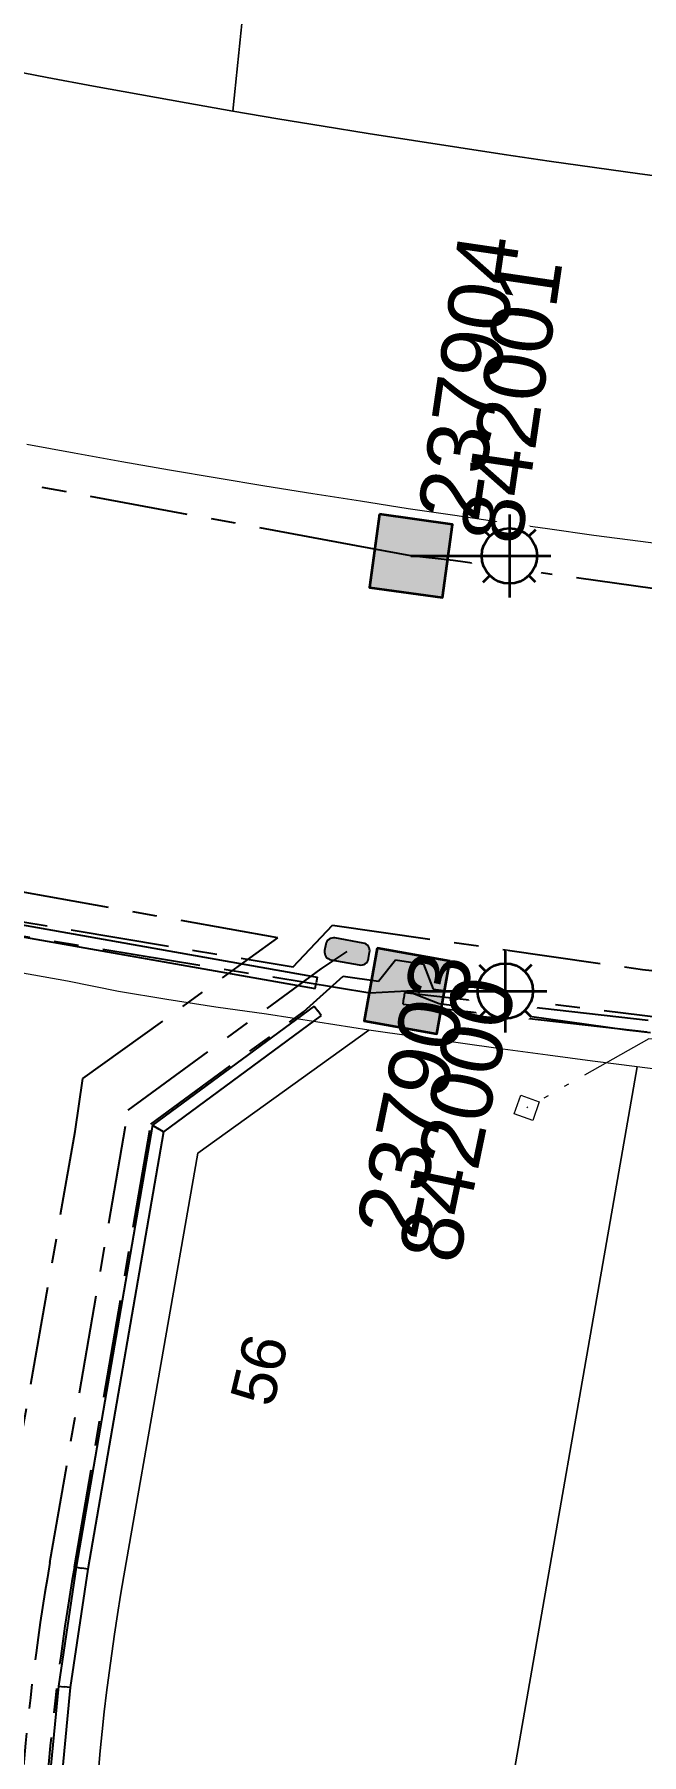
# Model space of a CAD drawing. Header units: metres. Extents: x 293418 to 294566, y 6233478 to 6234177.
# Drawn here: x 294075.7 to 294100.4, y 6233716.1 to 6233786 of the extents above; entities that cross this region are included whole.
import ezdxf
from ezdxf.enums import TextEntityAlignment as Align

# ---------------------------------------------------------------- set-up
doc = ezdxf.new("R2010")
doc.units = ezdxf.units.M
doc.linetypes.add('Cable Exist UG', pattern=[7, 4, -1, 1, -1])
doc.linetypes.add('PHANTOMX2', pattern=[6.6, 3, -0.75, 0.2, -0.75, 0.2, -0.75, 0.2, -0.75])
doc.layers.get('0').update_dxf_attribs({"color": 6})
for name, color, linetype, lineweight in [('_User_LV_Exist', 5, 'Continuous', 35), ('Cadastre Land Parcels_SP_EXT', 118, 'Continuous', 15), ('Cadastre Roads_SP_EXT', 218, 'Continuous', 15), ('Mains_HV_EXT', 13, 'Continuous', 25), ('Mains_LV_EXT', 163, 'Continuous', 25), ('Mains_SL_EXT', 131, 'Continuous', 25), ('Services_SP_EXT', 42, 'PHANTOMX2', 20)]:
    doc.layers.add(name, color=color, linetype=linetype, lineweight=lineweight)
for name, color, linetype in [('Duct_SP_EXT', 30, 'Continuous'), ('Equip_HV_EXT', 7, 'Continuous'), ('Equip_SP_SL_EXT', 7, 'Continuous'), ('SupportsUG_SP_LV_SL_EXT', 7, 'Continuous')]:
    doc.layers.add(name, color=color, linetype=linetype)
doc.layers.add('Features_HIDE', color=1, linetype='Continuous', plot=False)
doc.styles.add('COLUMN_LABEL', font='arial.ttf', dxfattribs={"height": 2})
doc.styles.add('iecARIAL', font='arial.ttf', dxfattribs={"height": 2})
doc.styles.add('POLE_LABEL', font='arial.ttf', dxfattribs={"height": 2})
doc.styles.add('SL_LABEL', font='arial.ttf', dxfattribs={"height": 2})
doc.styles.get("Standard").update_dxf_attribs({"font": 'arial.ttf'})

# ---------------------------------------------------------------- blocks, each defined once
blk = doc.blocks.new('SL_LANTERN_EXT')
at = {"flags": 9}
for tag, p in [('LRATECODE', (-7.4, 0)), ('LOUTREACHVOCAB', (-7.2, 0)), ('LOUTREACH', (-7, 0)), ('LANTNUMBER', (-6.6, 0)), ('LNEW', (-6.4, 0)), ('LMASTVOCAB', (-6.2, 0)), ('LMAST', (-6, 0)), ('LLAMPVOCAB', (-5.8, 0)), ('LLAMP', (-5.6, 0)), ('LEXIST', (-5.4, 0)), ('LCHARGE3PERCENT', (-5.2, 0)), ('LCHARGE3', (-5, 0)), ('LCHARGE2PERCENT', (-4.8, 0)), ('LCHARGE2', (-4.6, 0)), ('LCHARGE1PERCENT', (-4.4, 0)), ('LCHARGE1', (-4.2, 0)), ('LCATEGORY', (-4, 0)), ('LBRACKETVOCAB', (-3.8, 0)), ('LBRACKET', (-3.6, 0)), ('LKINGHEIGHT', (-3.4, 0)), ('CREPLACE', (-3.2, 0)), ('CREMOVE', (-3, 0)), ('CNUMBER', (-2.8, 0)), ('CNEW', (-2.6, 0)), ('CEXIST', (-2.4, 0)), ('USAGE', (-2.2, 0)), ('STATE', (-2, 0)), ('OWNED_BY', (-1.8, 0)), ('ORIENTATION', (-1.6, 0)), ('OPERATING_VOLTAGE', (-1.4, 0)), ('NO_PHASES', (-1.2, 0)), ('LANTERN_TYPE', (-1, 0)), ('LANTERN_PURPOSE', (-0.8, 0)), ('CONTROL_TYPE', (-0.6, 0)), ('CONSTRUCTED_VOLTAGE', (-0.4, 0))]:
    blk.add_attdef(tag, text='', height=0.001, rotation=270, dxfattribs=at).set_placement(p, align=Align.MIDDLE_LEFT)
at = {"style": 'SL_LABEL', "flags": 9}
blk.add_attdef('STREET_CODE', text='', height=0.001, rotation=270, dxfattribs=at).set_placement((0.001, 0), align=Align.MIDDLE_LEFT)
at = {"flags": 1}
blk.add_attdef('Z', (0, 0), '', height=0.001, rotation=270, dxfattribs=at)
at = {"width": 0.9}
blk.add_attdef('LNUMBER', text='', height=1, dxfattribs=at).set_placement((7, -1), align=Align.MIDDLE_LEFT)
at = {"flags": 9}
for tag, p in [('LREMOVE', (0, -7.6)), ('LREPLACE', (0, -7.8)), ('LTYPE', (0, -8)), ('LTYPEVOCAB', (0, -8.2)), ('LEGEND', (0, -8.4)), ('SUBURB', (0, -8.6)), ('STREETNAME', (0, -8.8)), ('LOCATION', (0, -9)), ('NOTES', (0, -9.2)), ('MAINTAINED_BY', (0, -9.863))]:
    blk.add_attdef(tag, text='', height=0.001, dxfattribs=at).set_placement(p, align=Align.MIDDLE_LEFT)
blk.add_attdef('OPERATED_BY', (0, -9.607), '', height=0.001, dxfattribs=at)
at = {"layer": 'Features_HIDE', "width": 0.9}
blk.add_attdef('ASSET_NUM', text='', height=1, dxfattribs=at).set_placement((7, 1), align=Align.MIDDLE_LEFT)
blk.add_wipeout([(5.688, 0), (5.061, -1.061), (4, -1.688), (2.939, -1.061), (2.313, 0), (2.939, 1.061), (4, 1.687), (5.061, 1.061)])
for p, q in [((4, 1.687), (4, 0)), ((2.939, 1.061), (3.205, 0.795)), ((5.061, 1.061), (4.795, 0.795)), ((0, 0), (4, 0)), ((4, 0), (5.688, 0)), ((4, 0), (4, -1.688)), ((2.939, -1.061), (3.205, -0.795)), ((5.061, -1.061), (4.795, -0.795))]:
    blk.add_line(p, q)
blk.add_circle((4, 0), 1.125)
blk = doc.blocks.new('CCP_EXT')
at = {"flags": 9}
for tag, p in [('USAGE', (0, -1.2)), ('LEGEND', (0, -1.4)), ('STATE', (0, -1.8)), ('LIFE_SUPPORT', (0, -1.6)), ('NOTES', (0, -2))]:
    blk.add_attdef(tag, text='', height=0.2, dxfattribs=at).set_placement(p, align=Align.MIDDLE_LEFT)
blk.add_wipeout([(0, 0.566), (0.566, 0), (0, -0.566), (-0.566, 0)])
blk.add_lwpolyline([(-0.566, 0), (0, 0.566), (0.566, 0), (0, -0.566), (-0.566, 0)])
at = {"flags": 1}
blk.add_attdef('Z', (0, 0), '', height=0.2, dxfattribs=at)
at = {"flags": 9}
for tag, p in [('CCP_TYPE', (0, 0)), ('OPERATING_VOLTAGE', (0, -0.6)), ('ORIENTATION', (0, -0.8)), ('CONSTRUCTED_VOLTAGE', (0, -0.2)), ('NO_PHASES', (0, -0.4)), ('OWNED_BY', (0, -1))]:
    blk.add_attdef(tag, text='', height=0.2, dxfattribs=at).set_placement(p, align=Align.MIDDLE_LEFT)
blk = doc.blocks.new('HV_STJ_EXT')
h = blk.add_hatch(color=256)
edge = h.paths.add_edge_path()
edge.add_ellipse((-0.586, 0.131), major_axis=(0.226, 0.226), ratio=1, start_angle=44.99996, end_angle=135)
edge.add_line((-0.906, 0.131), (-0.906, -0.131))
edge.add_ellipse((-0.586, -0.131), major_axis=(0.226, 0.226), ratio=1, start_angle=134.99996, end_angle=225)
edge.add_line((-0.586, -0.451), (0.586, -0.451))
edge.add_ellipse((0.586, -0.131), major_axis=(-0.226, 0.226), ratio=1, start_angle=134.99996, end_angle=225)
edge.add_line((0.906, -0.131), (0.906, 0.131))
edge.add_ellipse((0.586, 0.131), major_axis=(-0.226, 0.226), ratio=1, start_angle=224.99996, end_angle=315)
edge.add_line((0.586, 0.451), (-0.586, 0.451))
blk.add_lwpolyline([(-0.906, 0.131), (-0.906, -0.131, 0.414214), (-0.586, -0.451), (0.586, -0.451, 0.414214), (0.906, -0.131), (0.906, 0.131, 0.414214), (0.586, 0.451), (-0.586, 0.451, 0.414214)], format="xyb", close=True)
for tag, flags, p in [('ORIENTATION', 9, (1.5, 0)), ('USAGE', 9, (1.5, -0.2)), ('LEGEND', 9, (1.5, -0.4)), ('NOTES', 9, (1.5, -0.6)), ('Z', 1, (1.5, -0.8))]:
    blk.add_attdef(tag, text='', height=0.2, dxfattribs=dict(flags=flags)).set_placement(p, align=Align.MIDDLE_LEFT)
blk = doc.blocks.new('COLUMN_EXT')
blk.add_hatch(color=256).paths.add_polyline_path([(1.5, -1.5), (1.5, 1.5), (-1.5, 1.5), (-1.5, -1.5)])
blk.add_lwpolyline([(1.5, 1.5), (-1.5, 1.5), (-1.5, -1.5), (1.5, -1.5)], close=True)
at = {"flags": 9}
for tag, p in [('NOTES', (-1.813, 2)), ('STREETNAME', (-1.813, 1.6)), ('LOCATION', (-1.813, 1.4)), ('SUBURB', (-1.813, 1.8)), ('OWNED_BY', (-1.813, 0.6)), ('LEGEND', (-1.813, 1.2)), ('USAGE', (-1.813, 1)), ('STATE', (-1.813, 0.8)), ('COLUMN_TYPE', (-1.813, 0.4))]:
    blk.add_attdef(tag, text='', height=0.2, rotation=180, dxfattribs=at).set_placement(p, align=Align.MIDDLE_LEFT)
at = {"flags": 1}
blk.add_attdef('Z', (-1.813, 2.351), '', height=0.2, rotation=180, dxfattribs=at)
at = {"flags": 9}
for tag, style, p in [('STRUCTURE_PLANT_NUMBER', 'POLE_LABEL', (-1.813, -0.031)), ('STREET_CODE', 'COLUMN_LABEL', (-1.813, 0.2))]:
    blk.add_attdef(tag, text='', height=0.2, rotation=180, dxfattribs=dict(at, style=style)).set_placement(p, align=Align.MIDDLE_LEFT)
at = {"style": 'COLUMN_LABEL', "width": 0.9, "flags": 8}
blk.add_attdef('ASSET_NUM', text='', height=2, rotation=270, dxfattribs=at).set_placement((2, -4), align=Align.MIDDLE_LEFT)

msp = doc.modelspace()

# ---------------------------------------------------------------- linework, layer by layer
at = {"layer": 'Cadastre Land Parcels_SP_EXT', "linetype": 'Continuous'}
for points in [[(294085.365, 6233798.674), (294043.046, 6233803.03), (294044.275, 6233814.968), (294040.494, 6233815.358), (294038.123, 6233792.334), (294063.029, 6233786.902), (294064.904, 6233786.497), (294066.781, 6233786.099), (294068.659, 6233785.709), (294070.538, 6233785.328), (294072.42, 6233784.953), (294074.303, 6233784.586), (294076.187, 6233784.226), (294078.073, 6233783.874), (294079.959, 6233783.53), (294081.848, 6233783.194), (294083.738, 6233782.865), (294085.365, 6233798.674)], [(294116.288, 6233795.31), (294085.274, 6233797.792), (294083.738, 6233782.865), (294085.573, 6233782.553), (294087.409, 6233782.248), (294089.247, 6233781.95), (294091.087, 6233781.66), (294092.927, 6233781.377), (294094.767, 6233781.101), (294096.609, 6233780.832), (294098.453, 6233780.57), (294100.297, 6233780.316), (294102.142, 6233780.069), (294103.989, 6233779.829), (294105.836, 6233779.596), (294107.684, 6233779.371), (294109.532, 6233779.153), (294111.382, 6233778.942), (294113.233, 6233778.738), (294115.084, 6233778.541), (294116.288, 6233795.31)], [(294100.183, 6233744.021), (294098.363, 6233744.255), (294096.544, 6233744.494), (294094.725, 6233744.741), (294092.907, 6233744.994), (294091.091, 6233745.253), (294089.275, 6233745.518), (294082.31, 6233740.523), (294079.309, 6233723.34), (294079.174, 6233722.553), (294079.047, 6233721.766), (294078.927, 6233720.977), (294078.813, 6233720.187), (294078.706, 6233719.396), (294078.606, 6233718.605), (294078.513, 6233717.812), (294078.426, 6233717.019), (294078.346, 6233716.225), (294078.273, 6233715.431), (294078.208, 6233714.636), (294078.148, 6233713.839), (294094.502, 6233711.521), (294100.183, 6233744.021)], [(294112.169, 6233742.649), (294110.17, 6233742.858), (294108.17, 6233743.075), (294106.172, 6233743.3), (294104.175, 6233743.532), (294102.178, 6233743.773), (294100.183, 6233744.021), (294094.502, 6233711.521), (294109.925, 6233709.335), (294112.169, 6233742.649)]]:
    msp.add_lwpolyline(points, close=True, dxfattribs=at)
for points in [[(294102.142, 6233780.069), (294100.297, 6233780.316), (294098.453, 6233780.57), (294096.609, 6233780.832), (294094.767, 6233781.101), (294092.927, 6233781.377), (294091.087, 6233781.66), (294089.247, 6233781.95), (294087.409, 6233782.248), (294085.573, 6233782.553), (294083.738, 6233782.865), (294081.848, 6233783.194), (294079.959, 6233783.53), (294078.073, 6233783.874), (294076.187, 6233784.226), (294074.303, 6233784.586), (294072.42, 6233784.953), (294070.538, 6233785.328), (294068.659, 6233785.709), (294066.781, 6233786.099)], [(294075.358, 6233769.325), (294077.293, 6233768.972), (294079.229, 6233768.626), (294081.167, 6233768.29), (294083.106, 6233767.96), (294085.047, 6233767.638), (294086.988, 6233767.323), (294088.932, 6233767.018), (294090.875, 6233766.719), (294092.762, 6233766.437), (294094.649, 6233766.161), (294096.537, 6233765.894), (294098.426, 6233765.634), (294100.317, 6233765.382), (294102.208, 6233765.136)]]:
    msp.add_lwpolyline(points, dxfattribs=at)
at = {"layer": 'Cadastre Roads_SP_EXT', "linetype": 'Continuous'}
msp.add_lwpolyline([(294078.273, 6233715.431), (294078.346, 6233716.225), (294078.426, 6233717.019), (294078.513, 6233717.812), (294078.606, 6233718.605), (294078.706, 6233719.396), (294078.813, 6233720.187), (294078.927, 6233720.977), (294079.047, 6233721.766), (294079.174, 6233722.553), (294079.308, 6233723.34), (294082.31, 6233740.523), (294089.275, 6233745.518), (294087.199, 6233745.839), (294085.111, 6233746.169), (294083.044, 6233746.443), (294081.059, 6233746.765), (294079.086, 6233747.084), (294077.013, 6233747.512), (294075.037, 6233747.856)], dxfattribs=at)
at = {"layer": 'Duct_SP_EXT'}
for p, q in [((294065.108, 6233751.576), (294087.17, 6233747.675)), ((294065.025, 6233751.104), (294087.087, 6233747.202)), ((294087.087, 6233747.202), (294087.128, 6233747.438)), ((294087.17, 6233747.675), (294087.128, 6233747.438)), ((294090.723, 6233747.049), (294090.695, 6233746.81)), ((294090.723, 6233747.049), (294100.625, 6233745.926)), ((294087.048, 6233746.495), (294080.475, 6233741.651)), ((294087.048, 6233746.495), (294087.191, 6233746.301)), ((294090.668, 6233746.572), (294090.695, 6233746.81)), ((294090.668, 6233746.572), (294100.571, 6233745.449)), ((294087.333, 6233746.108), (294080.915, 6233741.379)), ((294087.333, 6233746.108), (294087.191, 6233746.301)), ((294080.475, 6233741.651), (294077.366, 6233723.695)), ((294080.475, 6233741.651), (294080.695, 6233741.515)), ((294080.915, 6233741.379), (294080.695, 6233741.515)), ((294080.915, 6233741.379), (294077.839, 6233723.614)), ((294077.365, 6233723.693), (294076.647, 6233718.86)), ((294077.839, 6233723.616), (294077.124, 6233718.801)), ((294077.366, 6233723.695), (294077.365, 6233723.693)), ((294077.365, 6233723.693), (294077.602, 6233723.655)), ((294077.366, 6233723.695), (294077.602, 6233723.655)), ((294077.839, 6233723.614), (294077.602, 6233723.655)), ((294077.839, 6233723.616), (294077.602, 6233723.655)), ((294077.839, 6233723.614), (294077.839, 6233723.616)), ((294076.647, 6233718.86), (294076.179, 6233713.999)), ((294076.647, 6233718.86), (294076.885, 6233718.831)), ((294077.124, 6233718.801), (294076.657, 6233713.953)), ((294077.124, 6233718.801), (294076.885, 6233718.831))]:
    msp.add_line(p, q, dxfattribs=at)
at = {"layer": 'Mains_HV_EXT', "linetype": 'Cable Exist UG'}
for points in [[(294073.772, 6233662.733), (294073.347, 6233677.751), (294073.139, 6233695.042), (294072.888, 6233704.915), (294072.888, 6233704.915, -0.023806), (294073.092, 6233714.221), (294073.092, 6233714.221, -0.025806), (294074.309, 6233724.236), (294074.309, 6233724.236), (294077.33, 6233741.399), (294077.643, 6233743.549), (294085.573, 6233749.262), (294063.384, 6233753.241)], [(294085.905, 6233545.854), (294085.836, 6233547.906), (294080.992, 6233547.787), (294079.033, 6233547.737), (294079.033, 6233547.737), (294078.658, 6233562.65), (294078.234, 6233577.666), (294077.872, 6233590.183), (294077.443, 6233605.201), (294077.084, 6233617.718), (294076.655, 6233632.737), (294076.285, 6233645.257), (294075.779, 6233662.781), (294075.351, 6233677.8), (294075.161, 6233695.081), (294074.905, 6233704.958), (294074.905, 6233704.958, -0.023805), (294075.106, 6233714.073), (294075.106, 6233714.073, -0.025811), (294076.303, 6233723.884), (294076.303, 6233723.884), (294079.489, 6233742.268), (294087.333, 6233748.008), (294088.388, 6233748.713)]]:
    msp.add_lwpolyline(points, format="xyb", dxfattribs=at)
at = {"layer": 'Mains_LV_EXT', "linetype": 'Cable Exist UG'}
msp.add_lwpolyline([(294042.107, 6233756.666), (294045.253, 6233757.847), (294045.253, 6233757.847), (294047.046, 6233757.461), (294053.475, 6233756.081), (294065.894, 6233753.571), (294066.492, 6233751.511), (294070.265, 6233750.731), (294086.189, 6233748.095), (294087.786, 6233749.781), (294100.4, 6233747.985), (294111.421, 6233746.769), (294111.203, 6233745.014)], dxfattribs=at)
at = {"layer": 'Mains_SL_EXT', "linetype": 'Cable Exist UG'}
for points in [[(294090.984, 6233764.787), (294088.769, 6233765.201), (294088.769, 6233765.201), (294059.734, 6233770.572), (294057.875, 6233770.966)], [(294138.318, 6233761.304), (294136.243, 6233761.299), (294125.748, 6233761.2), (294125.748, 6233761.2), (294118.851, 6233761.554), (294108.61, 6233762.354), (294092.695, 6233764.605), (294090.984, 6233764.787)], [(294090.818, 6233747.104), (294089.307, 6233747.018), (294089.307, 6233747.018), (294074.217, 6233749.482), (294055.912, 6233753.101), (294054.436, 6233754.064)]]:
    msp.add_lwpolyline(points, dxfattribs=at)

# ---------------------------------------------------------------- block references
at = {"layer": 'Equip_HV_EXT', "rotation": 349.6625283570662}
msp.add_blockref('HV_STJ_EXT', (294088.388, 6233748.713), dxfattribs=at)

# ---------------------------------------------------------------- texts
at = {"layer": 'Features_HIDE'}
msp.add_text('56', height=1.8, rotation=76.52424, dxfattribs=at).set_placement((294085.357, 6233730.148))

# ---------------------------------------------------------------- next in the draw order: block references
at = {"layer": 'Equip_SP_SL_EXT'}
ref = msp.add_blockref('SL_LANTERN_EXT', (294090.984, 6233764.787), dxfattribs=at)
ref.add_attrib('ASSET_NUM', '237904', dxfattribs={"layer": '0', "height": 2.5, "rotation": 81.64085, "style": 'iecARIAL'}).set_placement((294092.484, 6233766.287), align=Align.MIDDLE_LEFT)
at = {"layer": 'Services_SP_EXT', "rotation": 25.74385282472277}
msp.add_blockref('CCP_EXT', (294095.694, 6233742.358), dxfattribs=at)

# ---------------------------------------------------------------- next in the draw order: linework, layer by layer
at = {"layer": 'Mains_LV_EXT', "linetype": 'Cable Exist UG'}
msp.add_lwpolyline([(294076.354, 6233677.876), (294075.939, 6233691.993), (294075.939, 6233691.993), (294076.087, 6233695.097), (294075.911, 6233704.981), (294075.911, 6233704.981, -0.023801), (294076.113, 6233713.999), (294076.113, 6233713.999, -0.025814), (294077.301, 6233723.709), (294077.301, 6233723.709), (294080.406, 6233741.695), (294086.619, 6233746.264), (294088.229, 6233747.703), (294088.229, 6233747.703), (294089.665, 6233747.505), (294090.355, 6233748.372), (294091.498, 6233748.203), (294091.893, 6233747.177), (294111.302, 6233744.771)], format="xyb", dxfattribs=at)
at = {"layer": 'Mains_SL_EXT', "linetype": 'Cable Exist UG'}
msp.add_lwpolyline([(294135.274, 6233742.807), (294132.919, 6233742.526), (294132.919, 6233742.526), (294119.606, 6233743.332), (294099.767, 6233745.513), (294092.136, 6233746.588), (294090.818, 6233747.104)], dxfattribs=at)
at = {"layer": 'Services_SP_EXT'}
msp.add_lwpolyline([(294111.203, 6233745.014), (294108.564, 6233744.31), (294108.564, 6233744.31), (294100.652, 6233745.169), (294095.694, 6233742.358)], dxfattribs=at)

# ---------------------------------------------------------------- next in the draw order: block references
at = {"layer": 'SupportsUG_SP_LV_SL_EXT'}
ref = msp.add_blockref('COLUMN_EXT', (294090.984, 6233764.787), dxfattribs=dict(at, rotation=82.12749534753497))
ref.add_attrib('ASSET_NUM', '842001', dxfattribs={"layer": '0', "height": 2.5, "rotation": 81.64085, "style": 'COLUMN_LABEL'}).set_placement((294092.984, 6233765.537), align=Align.TOP_LEFT)

# ---------------------------------------------------------------- next in the draw order: block references
at = {"layer": '_User_LV_Exist'}
ref = msp.add_blockref('SL_LANTERN_EXT', (294090.984, 6233764.787), dxfattribs=at)
ref.add_attrib('ASSET_NUM', '237904', dxfattribs={"layer": '0', "height": 2.5, "rotation": 81.64085, "style": 'iecARIAL'}).set_placement((294092.484, 6233766.287), align=Align.MIDDLE_LEFT)
at = {"layer": 'Equip_SP_SL_EXT'}
ref = msp.add_blockref('SL_LANTERN_EXT', (294090.818, 6233747.104), dxfattribs=at)
ref.add_attrib('ASSET_NUM', '237903', dxfattribs={"layer": '0', "height": 2.5, "rotation": 78.27489, "style": 'iecARIAL'}).set_placement((294092.318, 6233748.604), align=Align.MIDDLE_RIGHT)

# ---------------------------------------------------------------- next in the draw order: block references
at = {"layer": '_User_LV_Exist'}
ref = msp.add_blockref('COLUMN_EXT', (294090.984, 6233764.787), dxfattribs=dict(at, rotation=82.12749534753497))
ref.add_attrib('ASSET_NUM', '842001', dxfattribs={"layer": '0', "height": 2.5, "rotation": 81.64085, "style": 'COLUMN_LABEL'}).set_placement((294092.984, 6233765.537), align=Align.TOP_LEFT)
at = {"layer": 'SupportsUG_SP_LV_SL_EXT'}
ref = msp.add_blockref('COLUMN_EXT', (294090.818, 6233747.104), dxfattribs=dict(at, rotation=79.84140421758642))
ref.add_attrib('ASSET_NUM', '842000', dxfattribs={"layer": '0', "height": 2.5, "rotation": 78.27489, "style": 'COLUMN_LABEL'}).set_placement((294092.818, 6233747.854), align=Align.TOP_RIGHT)

# ---------------------------------------------------------------- next in the draw order: block references
at = {"layer": '_User_LV_Exist'}
ref = msp.add_blockref('SL_LANTERN_EXT', (294090.818, 6233747.104), dxfattribs=at)
ref.add_attrib('ASSET_NUM', '237903', dxfattribs={"layer": '0', "height": 2.5, "rotation": 78.27489, "style": 'iecARIAL'}).set_placement((294092.318, 6233748.604), align=Align.MIDDLE_RIGHT)

# ---------------------------------------------------------------- next in the draw order: block references
ref = msp.add_blockref('COLUMN_EXT', (294090.818, 6233747.104), dxfattribs=dict(at, rotation=79.84140421758642))
ref.add_attrib('ASSET_NUM', '842000', dxfattribs={"layer": '0', "height": 2.5, "rotation": 78.27489, "style": 'COLUMN_LABEL'}).set_placement((294092.818, 6233747.854), align=Align.TOP_RIGHT)

doc.saveas('drawing.dxf')
